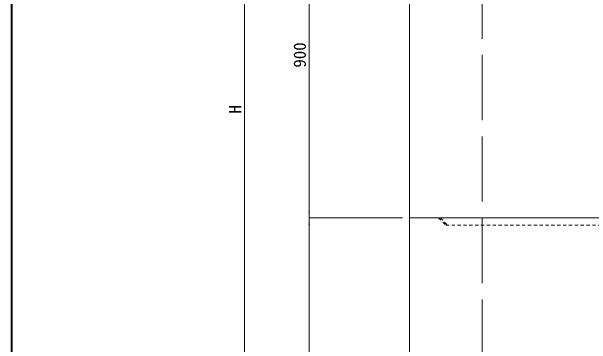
# Model space of a CAD drawing. Units: millimetres at full size; details may follow other scales. Extents: x 77366 to 88266, y -325 to 5664.
# Drawn here: x 77766 to 79368, y 2846 to 3765 of the extents above; entities that cross this region are included whole.
import ezdxf
from ezdxf.enums import TextEntityAlignment as Align

# ---------------------------------------------------------------- set-up
doc = ezdxf.new("R2010")
doc.units = ezdxf.units.MM
doc.header["$LTSCALE"] = 30
doc.linetypes.add('DASHED', pattern=[7.5, 6, -1.5])
doc.linetypes.add('USER2', pattern=[0.54, 0.3, -0.24])
for name, color, linetype, lineweight in [('図枠', 7, 'Continuous', 5), ('寸法線', 7, 'Continuous', 13), ('本体', 2, 'Continuous', 20)]:
    doc.layers.add(name, color=color, linetype=linetype, lineweight=lineweight)
doc.styles.add('ＭＳ ゴシック', font='')
doc.styles.get('ＭＳ ゴシック').set_extended_font_data('MS Gothic')

# ---------------------------------------------------------------- blocks, each defined once
blk = doc.blocks.new('filled_arrow')
at = {"color": 0, "linetype": 'Continuous', "lineweight": -2}
blk.add_solid([(7.5, 1.25), (0, 0), (7.5, -1.25)], dxfattribs=at)

msp = doc.modelspace()

# ---------------------------------------------------------------- linework, layer by layer
at = {"layer": '図枠', "lineweight": 40}
msp.add_line((77765.8, 5414.64), (77765.8, -125.36), dxfattribs=at)
at = {"layer": '寸法線'}
for p, q in [((78409.47, 4595.12), (78409.47, 2395.12)), ((78588.07, 3195.12), (78588.07, 4095.12)), ((78588.07, 2395.12), (78588.07, 3195.12)), ((78845.8, 3195.12), (78588.07, 3195.12)), ((78845.8, 3195.12), (78588.07, 3195.12))]:
    msp.add_line(p, q, dxfattribs=at)
at = {"layer": '本体'}
for p, q in [((78865.8, 4095.12), (78865.8, 3195.12)), ((78865.8, 3195.12), (80265.8, 3195.12)), ((78865.8, 3195.12), (78865.8, 2195.12))]:
    msp.add_line(p, q, dxfattribs=at)
at = {"layer": '本体', "linetype": 'DASHED', "lineweight": 9}
for p, q in [((79065.8, 4095.12), (79065.8, 3195.12)), ((79065.8, 3195.12), (79065.8, 2395.12))]:
    msp.add_line(p, q, dxfattribs=at)
at = {"layer": '本体', "linetype": 'USER2', "lineweight": 5}
for p, q in [((78945.8, 3195.12), (78965.8, 3175.12)), ((78950.8, 3195.12), (78970.8, 3175.12)), ((78965.8, 3175.12), (80165.8, 3175.12))]:
    msp.add_line(p, q, dxfattribs=at)

# ---------------------------------------------------------------- block references
at = {"layer": '寸法線', "xscale": 2.67, "yscale": 2.67}
for rotation in [90, 270]:
    msp.add_blockref('filled_arrow', (78588.07, 3195.12), dxfattribs=dict(at, rotation=rotation))

# ---------------------------------------------------------------- texts
at = {"layer": '寸法線', "style": 'ＭＳ ゴシック'}
for s, p in [('900', (78562.07, 3645.12)), ('H', (78383.47, 3495.12))]:
    msp.add_text(s, height=34.18, rotation=90, dxfattribs=at).set_placement(p, align=Align.MIDDLE_CENTER)

doc.saveas('drawing.dxf')
